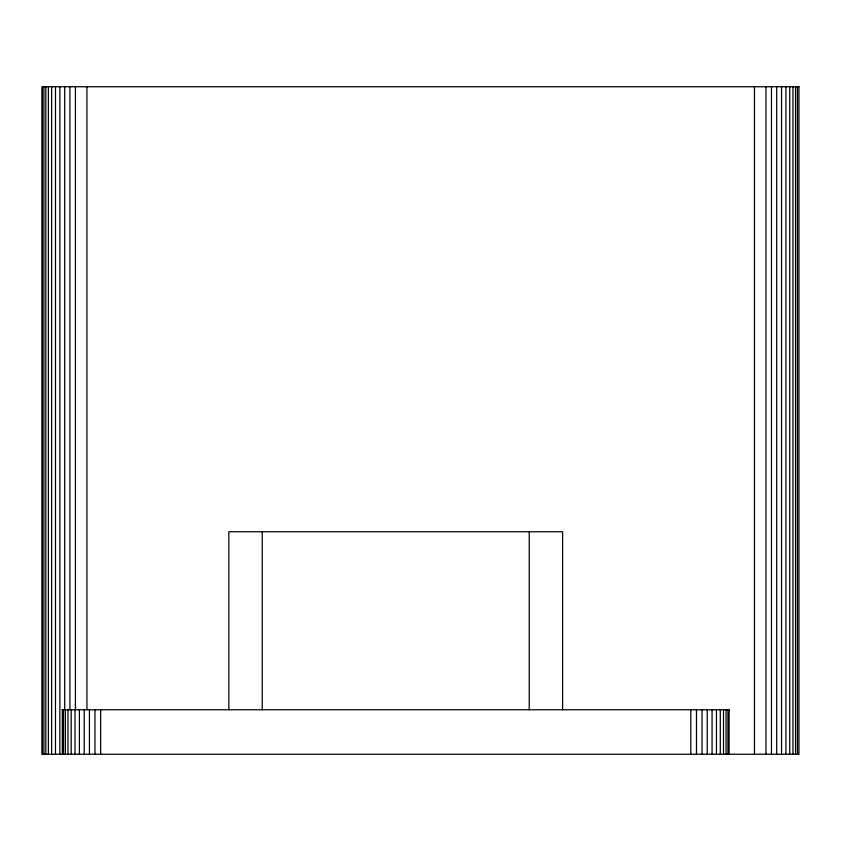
<?xml version="1.0" encoding="UTF-8"?>
<svg xmlns="http://www.w3.org/2000/svg" width="841" height="841" viewBox="0 0 841 841"><rect width="100%" height="100%" fill="white"/><g stroke="black" fill="none" stroke-linecap="round" stroke-linejoin="round"><path stroke-width="1.26" d="M61.971 709.751L729.483 709.751M797.436 86.749L797.436 754.251M795.565 86.749L795.565 754.251M792.989 86.749L792.989 754.251M789.752 86.749L789.752 754.251M785.915 86.749L785.915 754.251M781.541 86.749L781.541 754.251M776.695 86.749L776.695 754.251M771.481 86.749L771.481 754.251M765.972 86.749L765.972 754.251M754.451 86.749L754.451 754.251M729.094 709.751L729.094 754.251M727.959 709.751L727.959 754.251M726.088 709.751L726.088 754.251M723.512 709.751L723.512 754.251M720.285 709.751L720.285 754.251M716.448 709.751L716.448 754.251M712.064 709.751L712.064 754.251M707.228 709.751L707.228 754.251M702.004 709.751L702.004 754.251M696.495 709.751L696.495 754.251M690.787 709.751L690.787 754.251M562.597 709.751L562.597 531.754L228.847 531.754L228.847 709.751M529.231 531.754L529.231 709.751M262.224 531.754L262.224 709.751M100.668 709.751L100.668 754.251M94.959 709.751L94.959 754.251M89.44 709.751L89.44 754.251M86.938 86.749L86.938 709.573M84.226 709.751L84.226 754.251M79.38 709.751L79.38 754.251M75.427 86.749L75.427 709.573M75.007 709.751L75.007 754.251M71.17 709.751L71.17 754.251M69.908 86.749L69.908 709.573M67.932 709.751L67.932 754.251M65.356 709.751L65.356 754.251M64.694 86.749L64.694 709.573M63.485 709.751L63.485 754.251M62.35 709.751L62.35 754.251M59.848 86.749L59.848 754.251M55.474 86.749L55.474 754.251M51.637 86.749L51.637 754.251M48.4 86.749L48.4 754.251M45.835 86.749L45.835 754.251M43.963 86.749L43.963 754.251M42.439 86.749L42.439 754.251M798.95 86.749L42.05 86.749L42.05 754.251L798.95 754.251L798.95 86.749"/></g></svg>
